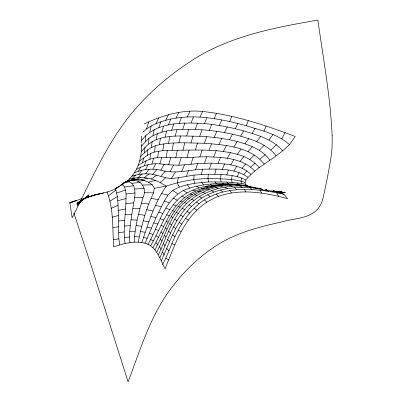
<?xml version="1.0" encoding="UTF-8"?>
<svg xmlns="http://www.w3.org/2000/svg" width="402" height="402" viewBox="0 0 402 402"><rect width="100%" height="100%" fill="white"/><g stroke="black" fill="none" stroke-linecap="round" stroke-linejoin="round"><path stroke-width="0.6" d="M120.188 185.297C135.876 178.151 142.278 160.167 141.449 143.911M141.459 142.72L141.484 136.017M107.027 191.9C113.726 209.211 112.535 228.527 113.56 246.778L125.057 243.431L134.263 242.165C134.755 226.959 138.821 212.155 142.991 197.613C147.896 187.548 139.745 177.95 129.238 180.528M125.057 243.431C123.047 230.215 125.273 216.854 125.876 203.613C125.921 197.116 127.333 189.03 122.278 183.975M129.871 242.572C128.756 229.235 131.66 216.02 133.74 202.915C135.358 195.588 136.997 183.061 127.158 181.081M141.424 146.293L145.378 141.755L145.77 135.615C161.559 121.69 184.689 122.509 204.452 123.585C217.718 124.841 230.838 127.414 243.697 130.891C257.617 135.132 272.847 139.243 282.646 150.755L289.551 144.745L295.148 136.444C265.3 125.133 234.482 114.831 202.583 111.48C182.277 109.349 162.313 115.444 144.117 123.967M282.646 150.755C270.712 160.865 255.858 167.8 245.833 180.006C234.421 174.036 220.854 174.568 208.296 174.182L207.985 178.548L208.618 181.905L226.793 182.066L241.642 183.357L245.692 184.357L247.577 185.91L250.391 187.106M208.296 174.182L194.106 175.061L193.759 179.558L194.679 183.272L208.618 181.905M140.534 156.619L144.439 152.871L144.976 147.474C158.906 132.75 181.468 136.424 199.749 136.243C212.377 136.901 224.979 138.499 237.255 141.564C249.391 144.866 262.31 149.519 269.903 160.177M148.418 144.067L149.016 138.182C164.413 127.69 184.327 129.203 202.075 129.781C215.08 130.756 228.004 132.841 240.617 136.172C253.597 139.926 267.571 144.549 276.028 155.775M220.979 174.493L220.532 178.754L221.1 181.815M144.439 152.871L147.871 149.79L151.448 147.474L152.117 141.504M139.6 161.172C144.207 157.554 148.805 153.604 154.589 152.031L155.278 145.79C171.212 141.273 188.071 143.187 204.412 143.248C225.301 145.006 250.17 146.524 264.305 164.152M147.222 155.373L147.871 149.79M154.589 152.031L162.85 150.619L163.785 143.841M138.293 165.383C144.117 161.529 150.469 158.056 157.594 157.634L158.594 151.142M232.155 175.709L231.512 179.644L232.115 182.443M149.845 159.207L150.82 153.413M159.383 144.619L160.438 138.273M157.594 157.634L166.152 157.473L167.363 150.358C183.639 150.333 199.945 149.464 216.201 150.675C231.497 152.388 249.114 154.891 259.245 167.805M172.167 150.253L173.458 143.032M134.263 242.165L138.238 242.175L140.388 231.537L144.81 215.276L148.67 204.035L153.494 192.89L154.338 188.282L152.222 184.779C144.82 178.669 134.213 178.021 125.665 181.96M156.142 139.63L157.308 133.6M152.991 135.539L154.157 129.555M166.152 157.473L175.79 157.785L177.367 150.217M70.149 202.95L69.837 202.578L72.149 217.753C90.566 181.719 106.49 143.604 132.58 112.193C148.232 93.601 166.669 77.405 186.84 63.873C225.371 36.889 272.445 27.924 317.881 20.1C323.183 58.516 330.489 96.822 332.132 135.645M168.458 143.343L169.895 136.635M194.106 175.061L178.382 177.754L177.252 182.89L179.327 187.03L187.161 184.769L194.679 183.272M149.785 132.102L151.202 125.906C168.272 117.193 188.081 115.686 206.884 117.696C220.231 119.223 233.376 122.168 246.315 125.751C261.26 130.544 277.606 133.901 289.551 144.745M201.392 174.443L202.618 169.207C217.783 169.051 234.984 168.011 247.893 177.292M183 150.202L184.734 142.866M214.819 174.217L216.075 169.041M142.459 162.83L143.665 158.001M165.021 137.303L166.629 131.047M178.87 142.886L180.669 135.956M241.778 177.88L240.959 180.96L241.642 183.357M175.79 157.785L187.015 157.579L189.025 150.142M161.855 132.142L163.554 126.138M136.605 169.267C143.645 165.257 151.73 163.127 159.85 163.885L161.765 157.428M175.086 136.193L177.011 129.705M190.965 142.911L193.03 136.002M151.881 164.006L153.629 158.197M195.397 150.047L197.523 143.001M159.85 163.885L168.634 164.77L170.81 157.644M142.861 132.298L146.539 128.967L148.7 121.967M322.635 199.683C326.183 184.603 329.122 169.322 331.499 154.011A94.535 33.009 75.8 0 0 332.127 135.64M209.477 168.966L211.336 163.122C224.939 163.74 240.622 164.242 250.938 174.362M186.659 135.906L188.769 129.293M171.674 130.253L173.674 124.067M168.634 164.77L178.764 165.257L181.191 157.785M226.758 174.996L228.341 170.106M187.015 157.579L199.859 156.911L202.105 150.031M138.238 242.175L141.811 242.577C148.353 223.13 154.403 203.095 166.327 186.116C181.804 180.885 198.096 178.036 214.457 178.538C224.658 179.161 235.276 178.95 244.999 182.402L245.692 184.357M178.764 165.257L190.91 164.257L193.256 157.227M134.519 172.85C142.715 168.956 152.067 168.378 160.88 170.177C172.292 173.483 184.061 171.368 195.548 169.765L197.618 163.634L211.336 163.122M204.492 163.222L206.698 156.78C223.281 157.368 242.868 157.946 254.773 171.197M182.694 129.384L184.875 123.052M158.795 127.645L160.815 121.811M244.999 182.402L245.833 180.006M144.408 165.704L146.157 160.73M199.749 136.243L202.075 129.781M186.422 176.136L188.397 170.659M195.231 129.419L197.543 123.123M204.412 143.248L206.819 136.7M168.508 124.967L170.755 119.062M162.629 264.687C169.438 251.371 173.563 236.728 181.759 224.07C187.618 214.658 195.055 206.105 204.291 199.879C228.125 185.056 257.883 188.734 283.978 194.297L287.611 198.683C261.541 191.473 231.014 186.779 206.874 202.191C183.734 217.17 175.031 244.687 165.026 268.832C159.649 258.365 155.81 244.054 141.811 242.577M159.85 257.823C168.152 239.497 174.302 219.316 189.106 204.869C204.075 189.659 226.316 184.704 247.024 186.056M161.197 261.084C170.554 240.21 178.011 216.939 196.488 202.005C213.372 187.925 236.637 186.015 257.687 188.116M158.408 254.853C166.649 237.185 172.242 217.432 186.714 203.497C200.628 189.94 220.502 184.282 239.592 184.93M209.08 150.212L211.588 143.725M179.111 123.429L181.488 117.389M222.376 169.418L224.547 163.931M246.315 125.751L248.31 120.756M191.015 122.947L193.457 116.907M156.795 252.17C165.287 235.276 170.403 215.974 184.488 202.482C198.176 189.513 217.407 183.945 235.969 184.428M209.281 130.419L211.738 124.389M229.673 121.565L231.793 116.359M213.633 156.941L216.201 150.675M204.452 123.585L206.884 117.696M145.032 243.336L156.016 217.582L164.292 200.975L167.885 195.186L172.704 190.407L179.327 187.03M263.943 131.203L266.074 126.067M218.05 163.353L220.532 157.433M154.966 249.778C163.9 233.733 168.83 214.985 182.463 201.894C196.563 188.538 216.663 183.523 235.683 184.483M214.186 137.419L216.799 131.353M214.16 118.65L216.522 113.203M219.346 125.519L221.768 119.942M181.568 171.614L184.573 164.895M199.975 117.118L202.583 111.48M147.941 244.451C158.669 226.035 163.373 201.477 183.352 190.488C203.543 182.262 226.366 182.227 247.577 185.91M152.896 247.682C162.061 232.306 167.222 214.246 180.272 201.382C193.503 188.558 212.492 184.453 230.371 184.367M218.939 144.474L221.763 138.434M187.302 116.992L190.02 111.218M224.567 132.6L227.236 126.977M235.366 128.756L237.858 123.499M175.996 118.093L178.749 112.364M237.155 176.654L239.145 172.523M150.559 245.903C158.494 232.376 163.699 217.271 173.347 204.749C182.443 192.588 197.518 187.091 212.115 185.287C224.683 183.739 237.507 184.191 249.928 186.679C255.903 187.448 261.36 190.282 267.541 190.432C273.114 191.282 278.712 192.201 283.978 194.297M155.986 123.625L158.835 117.876M165.719 120.304L168.508 114.701M223.356 151.474L226.381 145.569M281.837 138.715L285.129 132.429M169.996 171.815L173.478 165.187M145.519 169.538L148.117 164.639M152.881 169.217L155.785 163.78M229.487 139.801L232.532 134.193M160.88 170.177L164.127 164.267M227.296 158.308L230.436 152.675M252.17 133.424L255.019 128.318M233.944 171.121L236.642 166.302M138.353 171.352L140.675 167.277M230.773 164.9L233.828 159.619M240.617 136.172L243.697 130.891M132.017 176.146C137.504 174.337 143.308 173.458 149.082 173.965C156.745 174.357 163.72 178.026 171.327 178.588L175.383 172.086M233.808 147.072L237.255 141.564M237.321 154.338L241.079 149.067M244.949 143.821L248.717 138.605M268.948 140.077L272.968 134.564M138.866 174.388L141.946 170.237M145.589 173.825L149.142 169.202M256.672 141.599L260.667 136.414M240.009 161.438L243.858 156.569M160.936 176.317L165.247 171.021M152.77 174.443L156.78 169.554M77.31 205.653L82.968 198.849L77.179 205.015L83.008 199.327L81.159 200.829M242.084 168.222L245.712 163.875M243.883 174.433L246.959 170.805M248.029 151.654L252.366 146.67M141.484 140.338L145.77 135.615M141.132 151.68L144.976 147.474M259.235 150.258L264.169 145.328M249.863 159.468L254.411 154.951M145.378 141.755L149.016 138.182M129.082 179.171L132.072 178.458L135.539 175.136M270.797 149.966L276.531 144.695M250.742 167.061L255.104 163.167M132.072 178.458L137.976 177.599L142.202 173.96M121.705 184.518L124.836 182.146L126.399 181.438M137.976 177.599C145.645 177.016 153.293 179.056 160.102 182.508L165.674 177.825M259.958 159.076L265.219 154.705M80.234 201.578L76.993 204.206L80.219 201.729M81.144 201.02L88.887 194.96L82.897 199.663L76.762 203.251L80.39 201.121M108.651 195.699L115.861 190.035L115.062 188.402M144.238 177.659L149.082 173.965M151.318 179.011L156.674 175.197M146.539 128.967L151.202 125.906M110.007 201.136L117.364 196.518L115.861 190.035M82.897 199.663L88.958 196L83.269 199.216M81.948 200.211L82.983 199.603M118.902 186.628L115.907 188.382L119.258 186.327C112.228 191.669 103.324 193.025 94.922 194.779L103.842 192.885M130.203 180.357L135.002 177.915M123.092 183.347L127.856 181.106M82.752 199.508L88.932 196.719L84.284 198.498M151.448 147.474L155.278 145.79M111.153 208.331L118.077 205.327L117.364 196.518M118.123 186.588L123.112 184.679M76.164 200.608L70.089 202.839L81.606 198.694M135.414 179.498L141.042 177.508M84.249 198.588L95.088 194.814L88.52 196.95L101.133 193.473M116.741 192.94L125.535 190.126M69.822 202.608L76.119 200.628M128.66 180.699L126.921 181.201L132.735 179.855M148.323 182.252L155.393 180.382M112.128 217.191L118.379 215.552L118.077 205.327M141.353 179.779L147.635 178.146M117.786 200.688L126.092 198.558M123.741 182.82L129.479 181.709M118.263 210.306L125.509 208.985M154.338 188.282L166.327 186.116L160.102 182.508M112.912 227.592L118.565 226.763L118.379 215.552M124.318 237.748L129.555 236.984M119.771 244.768L118.851 238.904L118.675 232.728L124.208 231.924M124.53 186.975L133.575 185.679M113.444 239.647L118.851 238.904M118.474 221.04L124.726 220.251M171.327 178.588L178.382 177.754M126.032 194.01L134.992 193M131.745 180.161L138.273 179.443M127.766 181.016L134.454 180.277M190.91 164.257L197.618 163.634M125.876 203.613L133.74 202.915M195.548 169.765L202.618 169.207M131.72 183.212L140.283 182.543M124.404 226.05L130.273 225.617M134.71 189.005L144.217 188.448M125.107 214.552L131.856 214.16M162.85 150.619L167.363 150.358M137.328 181L144.69 180.634M214.497 185.573L217.07 185.503M129.74 231.326L135.157 231.175M142.821 185.031L152.222 184.779M199.859 156.911L206.698 156.78M134.57 197.678L142.991 197.613M223.733 184.674L226.602 184.709M227.401 184.493L233.612 184.598M144.157 192.669L153.494 192.89M131.002 219.884L137.182 220.055M132.786 208.482L139.871 208.713M134.529 236.672L139.223 236.833M210.487 186.845L213.025 186.98M201.653 188.638L204.105 188.769M230.718 184.453L245.019 185.784M277.259 191.789L282.204 192.101L275.269 191.437M218.517 184.644L220.999 184.804M136.072 225.643L141.715 226.215M198.05 191.292L200.407 191.553M141.409 203.07L148.67 204.035M241.657 185.372L246.431 186.015L258.009 188.92M138.454 214.397L144.81 215.276M189.98 193.985L192.402 194.342M233.497 184.367L236.622 184.85M140.388 231.537L145.248 232.296M150.961 198.402L158.242 199.573M277.571 191.588L283.541 192.638L278.415 191.854L285.35 192.558L277.37 191.583M219.743 185.573L222.437 186.076M205.608 186.367L208.005 186.824M143.182 220.788L148.861 221.869M275.546 191.221L273.119 190.739L278.445 192.442M146.624 209.683L153.001 211.01M256.999 188.101L262.556 189.262M150.835 216.492L156.016 217.582M147.011 227.125L151.549 228.085M155.438 205.387L161.212 206.648M187.191 197.864L189.362 198.347M143.539 237.416L147.303 238.275M180.272 201.382L182.463 201.894M206.543 188.95L209.02 189.548M153.73 222.884L157.77 223.994M158.504 212.191L163.031 213.442M161.629 193.447L167.885 195.186M233.828 184.071L236.381 184.809M194.684 194.719L197.015 195.462M149.423 233.2L152.966 234.336M192.839 190.081L195.593 191.02M222.572 183.613L224.743 184.372M249.928 186.679L253.928 188.086M160.313 218.733L163.82 219.994M243.582 184.99L246.431 186.015M229.482 185.191L232.235 186.206M173.347 204.749L176.222 205.834M181.82 196.282L184.865 197.437M178.262 206.442L180.151 207.171M164.292 200.975L169.267 202.884M172.604 210.673L174.528 211.422M165.991 208.125L169.87 209.643M271.722 190.839L272.863 191.297M166.714 214.758L169.332 215.804M215.593 187.518L218.115 188.543M155.348 229.195L158.539 230.542M202.809 192.206L205.236 193.282M184.488 202.482L186.714 203.497M265.491 189.483L267.541 190.432M259.888 188.417L262.571 189.679M171.835 243.491L174.815 244.924M161.107 225.266L163.579 226.527M150.564 239.426L153.443 240.909M191.643 199.231L194.04 200.487M178.247 230.165L181.136 231.693M173.066 198.02L177.287 200.256M210.07 184.151L212.115 185.287M239.587 185.895L242.225 187.412M166.338 221.115L168.126 222.19M199.417 196.608L201.834 198.07M211.492 190.598L213.894 192.061M185.558 218.371L188.382 220.1M176.302 212.296L178.307 213.532M225.05 187.091L227.482 188.593M182.272 208.286L184.618 209.738M171.172 216.698L172.845 217.758M189.106 204.869L191.573 206.447M179.222 222.422L181.759 224.07M183.352 190.488L187.02 192.885M156.011 235.758L158.468 237.371M187.081 211.351L189.674 213.08M180.568 215.055L182.975 216.688M172.704 190.407L177.704 193.829M166.001 258.129L168.709 260.029M265.787 189.468L268.425 191.332M196.488 202.005L199.01 203.794M172.533 234.919L174.955 236.647M194.156 208.216L196.895 210.196M196.638 186.146L199.116 187.94M174.744 219.135L176.9 220.753M207.648 194.739L210.055 196.633M173.533 226.753L175.744 228.507M160.991 231.974L162.8 233.507M169.714 223.452L171.498 225.004M220.522 190.02L222.753 191.975M237.059 182.905L238.914 184.528M204.291 199.879L206.874 202.191M249.908 187.563L252.165 189.664M234.728 187.719L236.853 189.719M165.353 227.823L166.895 229.316M155.906 242.662L157.921 244.637M168.559 231.08L170.448 233.014M166.724 248.416L168.845 250.672M226.793 182.066L228.371 183.739M216.216 194L218.417 196.367M167.609 239.436L169.508 241.582M187.161 184.769L189.794 187.955M160.373 239.145L161.946 241.145M164.333 235.255L165.89 237.26M229.637 190.553L231.472 192.95M215.04 181.744L216.462 183.739M163.458 243.411L165.026 245.883M201.834 182.377L203.442 184.935M244.366 189.442L245.903 191.94M159.614 246.863L161.152 249.371M276.596 192.729L278.611 196.352M162.634 252.129L164.157 255.084M260.215 190.292L261.632 193.081M73.873 213.025L91.033 265.265L128.117 381.9C140.826 348.303 151.242 312.595 174.302 284.259C188.056 267.084 204.548 251.747 223.934 241.145C241.813 231.326 261.782 226.396 281.541 221.969C293.917 218.16 309.922 219.095 318.696 207.844A87.611 29.205 74.5 0 0 322.65 199.714M118.565 226.763L118.675 232.728"/></g></svg>
